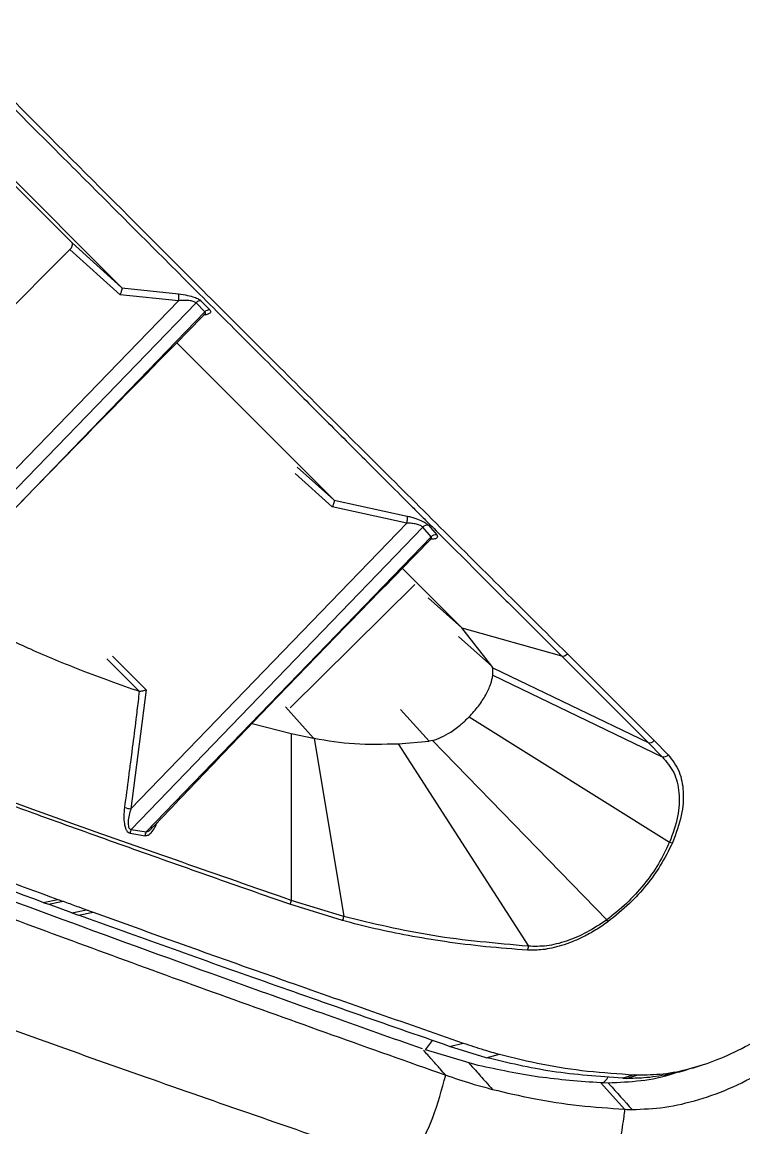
# Model space of a CAD drawing. Extents: x 400 to 501, y 484 to 634.
# Drawn here: x 415.836 to 418.126, y 577.01 to 580.521 of the extents above; entities that cross this region are included whole.
import ezdxf

# ---------------------------------------------------------------- set-up
doc = ezdxf.new("R2010")
doc.units = 0
doc.header["$MEASUREMENT"] = 0
doc.layers.add('DIM', color=3, linetype='Continuous')
doc.layers.add('GEOMETRY', color=3, linetype='Continuous', lineweight=25)

# ---------------------------------------------------------------- blocks, each defined once
blk = doc.blocks.new('2026 GRANDEE')
at = {"layer": 'GEOMETRY', "ltscale": 16}
for p, q in [((-34.4306, -17.0209), (-34.7626, -16.6886)), ((-34.7548, -16.6805), (-34.2733, -17.1626)), ((-34.2733, -17.1626), (-34.4306, -17.0209)), ((-35.1823, -17.7864), (-34.4373, -17.0417)), ((-34.4373, -17.0417), (-34.2784, -17.185)), ((-34.2733, -17.1626), (-34.2726, -17.1637)), ((-34.2726, -17.1637), (-34.0927, -17.1825)), ((-34.0925, -17.2044), (-34.2784, -17.185)), ((-35.2669, -18.4834), (-34.0371, -17.2107)), ((-34.0925, -17.2044), (-35.2375, -18.3875)), ((-34.009, -17.2396), (-34.0371, -17.2107)), ((-34.0217, -17.2042), (-33.9936, -17.2332)), ((-34.009, -17.2396), (-35.2255, -18.498)), ((-34.0982, -17.3379), (-33.5996, -17.8369)), ((-33.7228, -17.753), (-33.6051, -17.8588)), ((-33.5996, -17.8369), (-33.716, -17.7323)), ((-33.3686, -17.9102), (-33.6051, -17.8588)), ((-33.5996, -17.8369), (-33.599, -17.8376)), ((-33.599, -17.8376), (-33.367, -17.8881)), ((-33.3686, -17.9102), (-34.2437, -18.8176)), ((-34.2427, -18.8832), (-33.3179, -17.9233)), ((-33.2917, -17.9537), (-33.3179, -17.9233)), ((-33.3001, -17.9173), (-33.2737, -17.9476)), ((-33.2917, -17.9537), (-34.1953, -18.8911)), ((-33.2938, -17.9625), (-33.2945, -17.9623)), ((-33.3825, -18.054), (-33.1937, -18.2428)), ((-33.7388, -18.4966), (-33.3435, -18.1051)), ((-33.3013, -18.1475), (-33.1937, -18.2428)), ((-33.1937, -18.2428), (-32.8781, -18.3319)), ((-33.0983, -18.3641), (-33.1937, -18.2428)), ((-33.2041, -18.2702), (-33.0983, -18.3641)), ((-32.859, -18.3256), (-32.5837, -18.601)), ((-34.3205, -18.3414), (-34.2173, -18.4443)), ((-34.1949, -18.44), (-34.3026, -18.3324)), ((-32.8781, -18.3319), (-32.6029, -18.6074)), ((-33.0958, -18.37), (-33.0983, -18.3641)), ((-33.0958, -18.37), (-32.6029, -18.6074)), ((-33.0955, -18.393), (-33.0958, -18.37)), ((-33.0955, -18.393), (-32.5579, -18.6525)), ((-34.1949, -18.44), (-34.2437, -18.8176)), ((-33.7532, -18.4938), (-33.6645, -18.5932)), ((-33.3888, -18.5023), (-33.2975, -18.6032)), ((-33.1708, -18.5253), (-32.5349, -18.9238)), ((-33.8593, -18.5461), (-33.7349, -18.5782)), ((-33.7349, -18.5782), (-33.7355, -19.1082)), ((-33.7349, -18.5782), (-33.6645, -18.5932)), ((-33.6623, -18.5937), (-33.6645, -18.5932)), ((-33.6623, -18.5937), (-33.5686, -19.1596)), ((-33.3955, -18.6107), (-33.2975, -18.6032)), ((-33.2868, -18.6011), (-33.2975, -18.6032)), ((-33.2868, -18.6011), (-32.7339, -19.1698)), ((-32.6029, -18.6074), (-32.5579, -18.6525)), ((-32.5837, -18.601), (-32.5392, -18.646)), ((-33.3955, -18.6107), (-32.9828, -19.2539)), ((-34.2427, -18.8832), (-34.1953, -18.8911)), ((-34.1788, -18.8803), (-34.1744, -18.8751)), ((-34.2465, -18.8949), (-34.1991, -18.903)), ((-34.522, -19.1145), (-34.4754, -19.1052)), ((-34.522, -19.1145), (-34.5053, -19.1206)), ((-34.5053, -19.1206), (-34.4587, -19.1112)), ((-34.4314, -19.1474), (-34.5053, -19.1206)), ((-33.5724, -19.1724), (-33.7397, -19.1207)), ((-33.5686, -19.1596), (-33.7355, -19.1082)), ((-34.4314, -19.1474), (-34.385, -19.138)), ((-34.4314, -19.1474), (-34.4102, -19.1551)), ((-34.4102, -19.1551), (-34.3638, -19.1456)), ((-33.3094, -19.5832), (-33.2868, -19.553)), ((-33.142, -19.6322), (-33.3094, -19.5832)), ((-33.2331, -19.5719), (-33.1894, -19.5613)), ((-33.1164, -19.6077), (-33.2331, -19.5719)), ((-33.1164, -19.6077), (-33.0744, -19.5968)), ((-32.4626, -19.6411), (-32.4341, -19.6318)), ((-32.7532, -19.6878), (-32.6778, -19.7715)), ((-32.7468, -19.6881), (-32.7532, -19.6878)), ((-32.7293, -19.6886), (-32.7468, -19.6881)), ((-32.6469, -19.662), (-32.6836, -19.6731)), ((-32.6836, -19.6731), (-32.6714, -19.6735)), ((-32.6714, -19.6735), (-32.6354, -19.6625)), ((-32.6469, -19.662), (-32.6354, -19.6625))]:
    blk.add_line(p, q, dxfattribs=at)
for centre, radius, start, end in [((-34.1468, -17.194), 0.0553, 349.1873, 11.9935), ((-34.022, -17.2252), 0.021, 89.2393, 136.0665), ((-33.9939, -17.2542), 0.021, 89.1247, 136.0244), ((-33.303, -17.938), 0.0209, 81.9765, 135.5723), ((-33.2768, -17.9683), 0.0209, 81.5353, 135.5925), ((-32.8742, -18.3119), 0.0205, 258.8879, 317.7566), ((-32.599, -18.5872), 0.0206, 259.0071, 317.9441), ((-32.5545, -18.632), 0.0208, 260.5271, 317.6791), ((-34.2387, -18.7427), 0.075, 250.145, 266.168), ((-34.2233, -18.896), 0.0232, 146.6109, 177.331), ((-34.1759, -18.9039), 0.0233, 146.6495, 177.7785), ((-32.5255, -18.894), 0.0312, 252.4926, 269.4027), ((-33.7599, -19.1069), 0.0245, 325.5896, 356.9017), ((-33.5935, -19.1591), 0.0249, 327.6124, 358.7039), ((-32.7698, -19.191), 0.0417, 20.3709, 30.5943), ((-33.0091, -19.2548), 0.0263, 334.4402, 2.0979)]:
    blk.add_arc(centre, radius, start, end, dxfattribs=at)
for points, knots in [([(-32.0826, -10.2807), (-32.4042, -10.5222), (-33.044, -11.0026), (-33.956, -11.7803), (-34.8417, -12.5767), (-35.7009, -13.3979), (-36.5348, -14.2323), (-37.3474, -15.0774), (-38.1302, -15.9429), (-38.8881, -16.8398), (-39.3585, -17.4672), (-39.595, -17.7827)], [0, 0, 0, 0, 0.113392, 0.225638, 0.337341, 0.448782, 0.560233, 0.669481, 0.778832, 0.888788, 1, 1, 1, 1]), ([(-31.6026, -10.7629), (-31.7346, -10.851), (-32.0014, -11.0291), (-32.3994, -11.3097), (-32.8003, -11.6038), (-33.2029, -11.9123), (-33.5956, -12.2261), (-34.0451, -12.6002), (-34.5554, -13.0457), (-35.1391, -13.5846), (-35.6554, -14.0878), (-36.0964, -14.5358), (-36.4532, -14.9108), (-36.7926, -15.2802), (-37.1149, -15.6435), (-37.4296, -16.0113), (-37.8042, -16.466), (-38.23, -17.0115), (-38.6902, -17.6387), (-38.9753, -18.0617), (-39.1157, -18.2701)], [0, 0, 0, 0, 0.044709, 0.090349, 0.13691, 0.184379, 0.232745, 0.277954, 0.348418, 0.422679, 0.500679, 0.550525, 0.598903, 0.645795, 0.691185, 0.735062, 0.781563, 0.856423, 0.929252, 1, 1, 1, 1]), ([(-31.5483, -17.0026), (-31.5846, -16.9662), (-31.6501, -16.9005), (-31.7368, -16.8136), (-31.8026, -16.7477), (-31.8478, -16.7024), (-31.8746, -16.6755), (-31.8996, -16.6504), (-31.9295, -16.6205), (-31.969, -16.581), (-32.0082, -16.5417), (-32.0528, -16.4971), (-32.0993, -16.4505), (-32.1508, -16.3989), (-32.205, -16.3447), (-32.2668, -16.2827), (-32.3323, -16.2171), (-32.4085, -16.1407), (-32.4918, -16.0573), (-32.5814, -15.9677), (-32.6762, -15.8727), (-32.7711, -15.7778), (-32.8672, -15.6816), (-32.9621, -15.5865), (-33.0575, -15.491), (-33.1566, -15.3918), (-33.2562, -15.2921), (-33.3624, -15.1858), (-33.4713, -15.0768), (-33.5809, -14.9671), (-33.6883, -14.8596), (-33.7933, -14.7547), (-33.9589, -14.5892), (-34.1842, -14.3641), (-34.3606, -14.1881), (-34.4504, -14.0984)], [0, 0, 0, 0, 0.031102, 0.056282, 0.075541, 0.088878, 0.096293, 0.099337, 0.111164, 0.122963, 0.134733, 0.146474, 0.1633, 0.177064, 0.193684, 0.213162, 0.234458, 0.254875, 0.284974, 0.313681, 0.340995, 0.377161, 0.406953, 0.436616, 0.472631, 0.504105, 0.538698, 0.576408, 0.616164, 0.655115, 0.695362, 0.734534, 0.772763, 0.884269, 1, 1, 1, 1]), ([(-31.5547, -17.0216), (-31.6987, -16.8768), (-31.9868, -16.587), (-32.3921, -16.1795), (-32.7802, -15.7902), (-33.1505, -15.4201), (-33.5053, -15.0663), (-33.8434, -14.7295), (-34.1639, -14.4106), (-34.3579, -14.2175), (-34.4549, -14.121)], [0, 0, 0, 0, 0.1249923, 0.2499907, 0.3749939, 0.5000006, 0.6250093, 0.7500135, 0.8750108, 1, 1, 1, 1]), ([(-35.7787, -15.4263), (-35.763, -15.4422), (-35.73, -15.4753), (-35.6773, -15.5283), (-35.619, -15.5868), (-35.5549, -15.6512), (-35.4848, -15.7216), (-35.4047, -15.802), (-35.322, -15.885), (-35.2387, -15.9686), (-35.1608, -16.0468), (-35.0842, -16.1236), (-35.0194, -16.1885), (-34.966, -16.2421), (-34.9212, -16.287), (-34.8734, -16.3349), (-34.8227, -16.3857), (-34.7689, -16.4396), (-34.6867, -16.5217), (-34.577, -16.6315), (-34.4309, -16.7777), (-34.2732, -16.9357), (-34.1028, -17.1065), (-33.9297, -17.2799), (-33.7931, -17.4166), (-33.6944, -17.5154), (-33.6325, -17.5774), (-33.5683, -17.6416), (-33.5017, -17.7083), (-33.4326, -17.7774), (-33.3757, -17.8344), (-33.3317, -17.8784), (-33.2944, -17.9157), (-33.2445, -17.9656), (-33.1766, -18.0335), (-33.0924, -18.1177), (-32.9915, -18.2186), (-32.9177, -18.2924), (-32.8781, -18.3319)], [0, 0, 0, 0, 0.020725, 0.043459, 0.068203, 0.094956, 0.123719, 0.154491, 0.191833, 0.221797, 0.251605, 0.281257, 0.308509, 0.323986, 0.340419, 0.35781, 0.376156, 0.395459, 0.415718, 0.463883, 0.511317, 0.567458, 0.624789, 0.681766, 0.736941, 0.755717, 0.775071, 0.795005, 0.815518, 0.83661, 0.858281, 0.867298, 0.876345, 0.891857, 0.911979, 0.93671, 0.96605, 1, 1, 1, 1]), ([(-35.7561, -15.4219), (-35.6597, -15.519), (-35.4669, -15.7132), (-35.1485, -16.0342), (-34.8122, -16.3728), (-34.4585, -16.7278), (-34.0891, -17.0987), (-33.7003, -17.4873), (-33.2932, -17.8931), (-33.0038, -18.1814), (-32.859, -18.3256)], [0, 0, 0, 0, 0.124988, 0.249985, 0.374989, 0.499998, 0.625005, 0.750009, 0.875008, 1, 1, 1, 1]), ([(-34.4373, -17.0417), (-34.4356, -17.0398), (-34.4322, -17.036), (-34.4294, -17.0298), (-34.4284, -17.0243), (-34.4299, -17.022), (-34.4306, -17.0209)], [0, 0, 0, 0, 0.245218, 0.492634, 0.743521, 1, 1, 1, 1]), ([(-34.2726, -17.1637), (-34.2725, -17.1646), (-34.2723, -17.1665), (-34.2733, -17.1715), (-34.2753, -17.1778), (-34.2773, -17.1824), (-34.2784, -17.185)], [0, 0, 0, 0, 0.224117, 0.48317, 0.706063, 1, 1, 1, 1]), ([(-34.0927, -17.1825), (-34.083, -17.1838), (-34.0656, -17.1862), (-34.0436, -17.1924), (-34.0288, -17.1985), (-34.0239, -17.2025), (-34.0217, -17.2042)], [0, 0, 0, 0, 0.34301, 0.612848, 0.825423, 1, 1, 1, 1]), ([(-34.0371, -17.2107), (-34.0382, -17.2099), (-34.0403, -17.2082), (-34.0477, -17.2057), (-34.0598, -17.2036), (-34.076, -17.2029), (-34.087, -17.2039), (-34.0925, -17.2044)], [0, 0, 0, 0, 0.11278, 0.230197, 0.477731, 0.736593, 1, 1, 1, 1]), ([(-33.9936, -17.2332), (-33.9925, -17.2345), (-33.9903, -17.2374), (-33.9911, -17.242), (-33.9967, -17.2462), (-34.0036, -17.249), (-34.0091, -17.2496), (-34.0097, -17.2497)], [0, 0, 0, 0, 0.181482, 0.371076, 0.666685, 0.962329, 1, 1, 1, 1]), ([(-35.2007, -18.4791), (-35.026, -18.2956), (-34.6314, -17.8813), (-34.2308, -17.4727), (-34.0075, -17.245)], [0, 0, 0, 0, 0.442721, 1, 1, 1, 1]), ([(-34.0121, -17.2488), (-34.0106, -17.2476), (-34.0079, -17.2456), (-34.0072, -17.2423), (-34.0084, -17.2405), (-34.009, -17.2396)], [0, 0, 0, 0, 0.406784, 0.709383, 1, 1, 1, 1]), ([(-33.319, -19.5799), (-33.5081, -19.5128), (-33.8888, -19.3778), (-34.4346, -19.1794), (-34.965, -18.9823), (-35.4759, -18.7874), (-35.9682, -18.5942), (-36.4277, -18.4078), (-36.85, -18.2306), (-37.2289, -18.0663), (-37.5713, -17.9129), (-37.8811, -17.7698), (-38.0649, -17.6814), (-38.1553, -17.6379)], [0, 0, 0, 0, 0.091503, 0.184255, 0.278388, 0.373689, 0.469634, 0.56825, 0.660208, 0.749357, 0.835644, 0.919152, 1, 1, 1, 1]), ([(-38.0768, -17.7257), (-38.0112, -17.7572), (-37.8144, -17.8517), (-37.4506, -18.0196), (-36.9701, -18.2322), (-36.4447, -18.4547), (-35.8812, -18.6835), (-35.2806, -18.9181), (-34.643, -19.1587), (-33.9686, -19.4061), (-33.4863, -19.5775), (-33.2451, -19.6632)], [0, 0, 0, 0, 0.059176, 0.177548, 0.296142, 0.41451, 0.533071, 0.649435, 0.765798, 0.882899, 1, 1, 1, 1]), ([(-33.599, -17.8376), (-33.5988, -17.8386), (-33.5984, -17.8405), (-33.5995, -17.8456), (-33.6017, -17.852), (-33.6039, -17.8564), (-33.6051, -17.8588)], [0, 0, 0, 0, 0.2409719, 0.4948376, 0.7167524, 1, 1, 1, 1]), ([(-33.3686, -17.9102), (-33.368, -17.9077), (-33.3669, -17.9031), (-33.3662, -17.8967), (-33.3661, -17.8912), (-33.3667, -17.8892), (-33.367, -17.8881)], [0, 0, 0, 0, 0.265706, 0.501577, 0.735601, 1, 1, 1, 1]), ([(-33.367, -17.8881), (-33.3624, -17.8892), (-33.3532, -17.8914), (-33.3367, -17.8967), (-33.3202, -17.9035), (-33.3066, -17.9111), (-33.3021, -17.9154), (-33.3001, -17.9173)], [0, 0, 0, 0, 0.172012, 0.342253, 0.612625, 0.825688, 1, 1, 1, 1]), ([(-33.3179, -17.9233), (-33.3188, -17.9225), (-33.3206, -17.9206), (-33.3271, -17.9172), (-33.3379, -17.9136), (-33.3531, -17.9107), (-33.3634, -17.9104), (-33.3686, -17.9102)], [0, 0, 0, 0, 0.11568, 0.234753, 0.482714, 0.739823, 1, 1, 1, 1]), ([(-34.1739, -18.8755), (-34.0448, -18.7399), (-33.7534, -18.4336), (-33.4581, -18.1311), (-33.2937, -17.9626)], [0, 0, 0, 0, 0.443006, 1, 1, 1, 1]), ([(-33.2941, -17.9622), (-33.2928, -17.9612), (-33.2905, -17.9595), (-33.2901, -17.9565), (-33.2912, -17.9546), (-33.2917, -17.9537)], [0, 0, 0, 0, 0.412417, 0.711289, 1, 1, 1, 1]), ([(-33.2737, -17.9476), (-33.2723, -17.95), (-33.2696, -17.9543), (-33.2738, -17.9588), (-33.2813, -17.9615), (-33.2902, -17.9611), (-33.2938, -17.9609)], [0, 0, 0, 0, 0.267145, 0.506438, 0.796612, 1, 1, 1, 1]), ([(-34.8849, -18.1489), (-34.8625, -18.1615), (-34.8022, -18.1952), (-34.6951, -18.2494), (-34.5573, -18.3136), (-34.397, -18.3808), (-34.2793, -18.4224), (-34.2173, -18.4443)], [0, 0, 0, 0, 0.108301, 0.290327, 0.499619, 0.736176, 1, 1, 1, 1]), ([(-33.1708, -18.5253), (-33.1606, -18.5141), (-33.1401, -18.4918), (-33.1172, -18.4559), (-33.101, -18.4214), (-33.0974, -18.4024), (-33.0955, -18.393)], [0, 0, 0, 0, 0.250855, 0.50197, 0.752119, 1, 1, 1, 1]), ([(-34.2173, -18.4443), (-34.2186, -18.4551), (-34.2222, -18.4847), (-34.2294, -18.5443), (-34.2357, -18.5949), (-34.2402, -18.6297), (-34.2422, -18.645), (-34.246, -18.6742), (-34.2536, -18.7327), (-34.2599, -18.7808), (-34.2642, -18.8133)], [0, 0, 0, 0, 0.087402, 0.240292, 0.483977, 0.498265, 0.523747, 0.608293, 0.735701, 1, 1, 1, 1]), ([(-34.1949, -18.44), (-34.1957, -18.4403), (-34.1977, -18.441), (-34.202, -18.4424), (-34.2076, -18.4437), (-34.2134, -18.4448), (-34.216, -18.4445), (-34.2173, -18.4443)], [0, 0, 0, 0, 0.090592, 0.244997, 0.500912, 0.751514, 1, 1, 1, 1]), ([(-33.2868, -18.6011), (-33.2778, -18.5979), (-33.2597, -18.5916), (-33.2279, -18.5738), (-33.1975, -18.5513), (-33.1788, -18.5331), (-33.1708, -18.5253)], [0, 0, 0, 0, 0.247928, 0.498192, 0.783948, 1, 1, 1, 1]), ([(-33.6623, -18.5937), (-33.6206, -18.6006), (-33.5368, -18.6146), (-33.4428, -18.612), (-33.3955, -18.6107)], [0, 0, 0, 0, 0.497273, 1, 1, 1, 1]), ([(-33.7397, -19.1207), (-33.7811, -19.1062), (-33.8642, -19.0771), (-33.9878, -19.0336), (-34.1115, -18.9899), (-34.2349, -18.9461), (-34.3582, -18.902), (-34.4725, -18.8609), (-34.6281, -18.8046), (-34.8255, -18.7326), (-34.986, -18.6729), (-35.0675, -18.6427)], [0, 0, 0, 0, 0.088443, 0.177715, 0.267818, 0.358754, 0.450526, 0.543137, 0.616844, 0.80548, 1, 1, 1, 1]), ([(-33.7355, -19.1082), (-33.9667, -19.0275), (-34.4291, -18.8662), (-34.8522, -18.7117), (-35.0637, -18.6345)], [0, 0, 0, 0, 0.5000012, 1, 1, 1, 1]), ([(-32.5579, -18.6525), (-32.5446, -18.6682), (-32.5178, -18.6996), (-32.5022, -18.7654), (-32.5053, -18.8413), (-32.525, -18.8963), (-32.5349, -18.9238)], [0, 0, 0, 0, 0.249029, 0.498685, 0.749023, 1, 1, 1, 1]), ([(-32.5392, -18.646), (-32.5262, -18.6628), (-32.5016, -18.6948), (-32.489, -18.7621), (-32.4937, -18.8388), (-32.5149, -18.8958), (-32.5258, -18.9253)], [0, 0, 0, 0, 0.261201, 0.495271, 0.739788, 1, 1, 1, 1]), ([(-34.522, -19.1145), (-34.6824, -19.0558), (-35.002, -18.9388), (-35.3004, -18.8255), (-35.449, -18.769)], [0, 0, 0, 0, 0.501907, 1, 1, 1, 1]), ([(-35.4005, -18.7605), (-35.3649, -18.7741), (-35.1868, -18.842), (-34.8827, -18.9561), (-34.6022, -19.0588), (-34.4754, -19.1052)], [0, 0, 0, 0, 0.120542, 0.602754, 1, 1, 1, 1]), ([(-34.2642, -18.8133), (-34.2651, -18.8223), (-34.2668, -18.8395), (-34.2654, -18.8617), (-34.2619, -18.8769), (-34.2578, -18.8862), (-34.2527, -18.8929), (-34.2486, -18.8942), (-34.2465, -18.8949)], [0, 0, 0, 0, 0.278579, 0.527571, 0.666361, 0.773055, 0.88635, 1, 1, 1, 1]), ([(-34.2437, -18.8176), (-34.2458, -18.8242), (-34.2499, -18.8374), (-34.2526, -18.8545), (-34.2527, -18.8675), (-34.2516, -18.8747), (-34.2497, -18.8792), (-34.2478, -18.8817), (-34.2454, -18.8831), (-34.2436, -18.8832), (-34.2427, -18.8832)], [0, 0, 0, 0, 0.271275, 0.53459, 0.660596, 0.779455, 0.835821, 0.890462, 0.944666, 1, 1, 1, 1]), ([(-34.1991, -18.903), (-34.1956, -18.9026), (-34.1876, -18.9019), (-34.1754, -18.8891), (-34.1659, -18.8758), (-34.1619, -18.8645), (-34.161, -18.8621)], [0, 0, 0, 0, 0.222995, 0.513948, 0.894321, 1, 1, 1, 1]), ([(-34.1953, -18.8911), (-34.1929, -18.8904), (-34.1879, -18.8889), (-34.1824, -18.8846), (-34.1795, -18.8811), (-34.1788, -18.8803)], [0, 0, 0, 0, 0.41075, 0.854837, 1, 1, 1, 1]), ([(-32.5349, -18.9238), (-32.5459, -18.9467), (-32.5679, -18.9927), (-32.6155, -19.0586), (-32.6707, -19.1198), (-32.7128, -19.1531), (-32.7339, -19.1698)], [0, 0, 0, 0, 0.249743, 0.499731, 0.749879, 1, 1, 1, 1]), ([(-32.5258, -18.9253), (-32.5378, -18.9496), (-32.5603, -18.9953), (-32.6078, -19.0605), (-32.6632, -19.1226), (-32.7072, -19.1578), (-32.7307, -19.1765)], [0, 0, 0, 0, 0.259647, 0.487411, 0.727312, 1, 1, 1, 1]), ([(-35.9738, -19.0153), (-35.7776, -19.0904), (-35.3853, -19.2406), (-34.7469, -19.4741), (-34.0792, -19.7118), (-33.6036, -19.8757), (-33.3669, -19.9572)], [0, 0, 0, 0, 0.2517439, 0.5032196, 0.7526393, 1, 1, 1, 1]), ([(-34.4754, -19.1052), (-34.4726, -19.1062), (-34.4671, -19.1082), (-34.4615, -19.1102), (-34.4587, -19.1112)], [0, 0, 0, 0, 0.5, 1, 1, 1, 1]), ([(-34.4587, -19.1112), (-34.445, -19.1162), (-34.4204, -19.1251), (-34.3958, -19.1341), (-34.385, -19.138)], [0, 0, 0, 0, 0.560152, 1, 1, 1, 1]), ([(-33.2331, -19.5719), (-33.4372, -19.5007), (-33.8432, -19.3592), (-34.2219, -19.2229), (-34.4102, -19.1551)], [0, 0, 0, 0, 0.502697, 1, 1, 1, 1]), ([(-34.385, -19.138), (-34.382, -19.1391), (-34.375, -19.1416), (-34.368, -19.1442), (-34.3638, -19.1456)], [0, 0, 0, 0, 0.415386, 1, 1, 1, 1]), ([(-34.3638, -19.1456), (-34.3245, -19.1599), (-34.1278, -19.231), (-33.7437, -19.368), (-33.3815, -19.4943), (-33.1894, -19.5613)], [0, 0, 0, 0, 0.105018, 0.525131, 1, 1, 1, 1]), ([(-32.9828, -19.2539), (-33.0855, -19.2448), (-33.291, -19.2267), (-33.4761, -19.182), (-33.5686, -19.1596)], [0, 0, 0, 0, 0.500012, 1, 1, 1, 1]), ([(-32.7339, -19.1698), (-32.755, -19.1839), (-32.7973, -19.212), (-32.8623, -19.2392), (-32.9256, -19.2554), (-32.9637, -19.2544), (-32.9828, -19.2539)], [0, 0, 0, 0, 0.250343, 0.500605, 0.750594, 1, 1, 1, 1]), ([(-32.9854, -19.2662), (-33.0298, -19.2629), (-33.1188, -19.2563), (-33.245, -19.2404), (-33.3619, -19.221), (-33.4703, -19.1988), (-33.5383, -19.1812), (-33.5724, -19.1724)], [0, 0, 0, 0, 0.214249, 0.429539, 0.629103, 0.813522, 1, 1, 1, 1]), ([(-32.7307, -19.1765), (-32.7435, -19.1854), (-32.7692, -19.2032), (-32.8072, -19.2239), (-32.8437, -19.2403), (-32.887, -19.2555), (-32.9356, -19.2665), (-32.9695, -19.2663), (-32.9854, -19.2662)], [0, 0, 0, 0, 0.14921, 0.299552, 0.43129, 0.563444, 0.79623, 1, 1, 1, 1]), ([(-33.2451, -19.6632), (-33.251, -19.6566), (-33.2645, -19.6413), (-33.2791, -19.6249), (-33.2967, -19.605), (-33.3067, -19.5938), (-33.3157, -19.5837)], [0, 0, 0, 0, 0.249635, 0.576284, 0.619986, 1, 1, 1, 1]), ([(-33.1894, -19.5613), (-33.1787, -19.5649), (-33.1573, -19.5722), (-33.1192, -19.5843), (-33.0912, -19.5921), (-33.0744, -19.5968)], [0, 0, 0, 0, 0.284318, 0.568636, 1, 1, 1, 1]), ([(-32.6354, -19.6625), (-32.6091, -19.6621), (-32.5559, -19.6613), (-32.4708, -19.6443), (-32.3831, -19.6156), (-32.3146, -19.5842), (-32.2758, -19.5624), (-32.2664, -19.5571)], [0, 0, 0, 0, 0.228999, 0.462525, 0.691532, 0.925262, 1, 1, 1, 1]), ([(-33.1715, -19.6248), (-33.1646, -19.6325), (-33.1467, -19.6525), (-33.1216, -19.6803), (-33.1035, -19.7006), (-33.0964, -19.7085)], [0, 0, 0, 0, 0.2743446, 0.7168104, 1, 1, 1, 1]), ([(-32.6836, -19.673), (-32.7594, -19.6676), (-32.9107, -19.6569), (-33.0479, -19.6241), (-33.1164, -19.6077)], [0, 0, 0, 0, 0.500676, 1, 1, 1, 1]), ([(-33.0744, -19.5968), (-33.0289, -19.608), (-32.9388, -19.6302), (-32.7959, -19.652), (-32.6966, -19.6586), (-32.6469, -19.662)], [0, 0, 0, 0, 0.33734, 0.668104, 1, 1, 1, 1]), ([(-32.7532, -19.6878), (-32.8192, -19.6829), (-32.9541, -19.6729), (-33.0785, -19.646), (-33.142, -19.6322)], [0, 0, 0, 0, 0.4892583, 1, 1, 1, 1]), ([(-32.51, -19.6538), (-32.5137, -19.6552), (-32.5532, -19.67), (-32.6282, -19.684), (-32.6953, -19.687), (-32.7293, -19.6886)], [0, 0, 0, 0, 0.047652, 0.517431, 1, 1, 1, 1]), ([(-32.4622, -19.6398), (-32.4688, -19.6423), (-32.495, -19.6521), (-32.5467, -19.6631), (-32.6106, -19.6732), (-32.6531, -19.6734), (-32.6714, -19.6735)], [0, 0, 0, 0, 0.088995, 0.358323, 0.723907, 1, 1, 1, 1]), ([(-32.6536, -19.7723), (-32.6195, -19.771), (-32.5514, -19.7685), (-32.4427, -19.7428), (-32.3335, -19.7035), (-32.262, -19.6644), (-32.2267, -19.645)], [0, 0, 0, 0, 0.254349, 0.507213, 0.7567, 1, 1, 1, 1]), ([(-33.3669, -19.9572), (-33.352, -19.9317), (-33.3222, -19.8805), (-33.2774, -19.7831), (-33.2574, -19.7086), (-33.2451, -19.6632)], [0, 0, 0, 0, 0.280279, 0.560803, 1, 1, 1, 1]), ([(-33.2451, -19.6632), (-33.2179, -19.6724), (-33.1694, -19.6889), (-33.1187, -19.7025), (-33.0964, -19.7085)], [0, 0, 0, 0, 0.559987, 1, 1, 1, 1]), ([(-32.7468, -19.6881), (-32.7422, -19.6843), (-32.7351, -19.6783), (-32.7309, -19.6711), (-32.7295, -19.6686)], [0, 0, 0, 0, 0.6463788, 1, 1, 1, 1]), ([(-32.7293, -19.6886), (-32.7284, -19.6896), (-32.7032, -19.7175), (-32.6779, -19.7454), (-32.6536, -19.7723)], [0, 0, 0, 0, 0.035908, 1, 1, 1, 1]), ([(-33.0964, -19.7085), (-33.0534, -19.7187), (-32.9646, -19.7398), (-32.8247, -19.761), (-32.726, -19.768), (-32.6777, -19.7714)], [0, 0, 0, 0, 0.3238493, 0.6692283, 1, 1, 1, 1]), ([(-32.6777, -19.7715), (-32.6777, -19.7715), (-32.6777, -19.7715), (-32.6777, -19.7715), (-32.6777, -19.7717), (-32.6778, -19.7723), (-32.678, -19.7748), (-32.679, -19.7844), (-32.6816, -19.8059), (-32.6873, -19.8423), (-32.6996, -19.905), (-32.7212, -19.9832), (-32.7443, -20.0406), (-32.7551, -20.0674)], [0, 0, 0, 0, 0.000015, 0.000128, 0.000437, 0.001598, 0.006096, 0.023804, 0.094288, 0.212021, 0.377008, 0.709146, 1, 1, 1, 1]), ([(-32.6777, -19.7715), (-32.6733, -19.7717), (-32.6653, -19.7721), (-32.6572, -19.7722), (-32.6536, -19.7723)], [0, 0, 0, 0, 0.5599983, 1, 1, 1, 1])]:
    blk.add_open_spline(points, degree=3, knots=knots, dxfattribs=at)

msp = doc.modelspace()

# ---------------------------------------------------------------- block references
at = {"layer": 'DIM'}
msp.add_blockref('2026 GRANDEE', (450.4248, 596.8403), dxfattribs=at)

doc.saveas('drawing.dxf')
